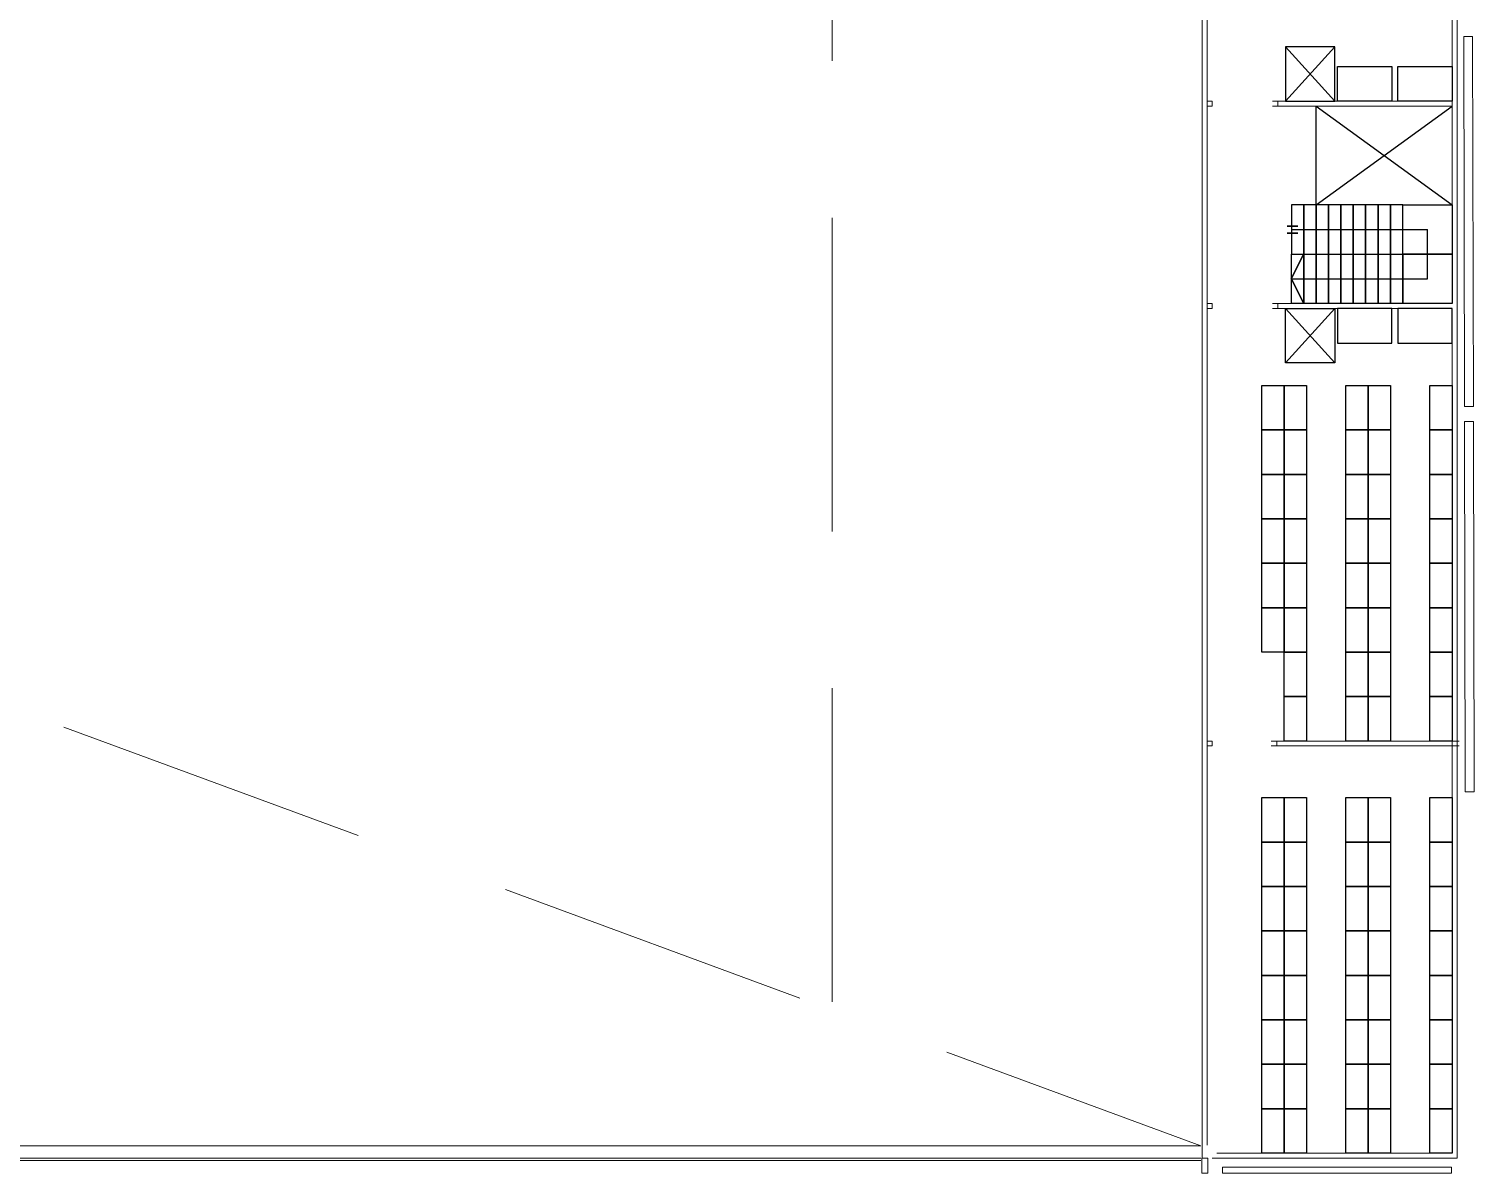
# Model space of a CAD drawing. Header units: millimetres. Extents: x 38 to 157, y 84 to 150.
# Drawn here: x 128.15 to 157.4, y 111.42 to 134.59 of the extents above; entities that cross this region are included whole.
import ezdxf

# ---------------------------------------------------------------- set-up
doc = ezdxf.new("R2010")
doc.units = ezdxf.units.MM
doc.linetypes.add('HIDDEN', pattern=[9.525, 6.35, -3.175])
for name, color, linetype, lineweight in [('IRI-OCASA-Layout R 9$0$OCA-Paneles TERMICO', 252, 'Continuous', 15), ('OCASA_TODAS_r08$0$CERRAMIENTO CHAPA', 252, 'Continuous', 20), ('OCASA_TODAS_r08$0$LINEA_DE_PROYECCION', 252, 'HIDDEN', 15), ('OCASA_TODAS_r08$0$MURO BLOQUE CEMENTO 12', 252, 'Continuous', 20), ('OCASA_TODAS_r08$0$MURO BLOQUE CEMENTO 18', 252, 'Continuous', 20)]:
    doc.layers.add(name, color=color, linetype=linetype, lineweight=lineweight)
for name, color, linetype in [('IRI-OCASA-Layout R 9$0$OCA_ESCALERAS LIVIANAS', 252, 'Continuous'), ('IRI-OCASA-Layout R 9$0$OCA_EST-Bandeja', 252, 'Continuous'), ('IRI-OCASA-Layout R 9$0$OCA_Mobiliario', 252, 'Continuous')]:
    doc.layers.add(name, color=color, linetype=linetype)

# ---------------------------------------------------------------- blocks, each defined once
blk = doc.blocks.new('IRI-OCASA-Layout R 9$0$OCA_PALLET')
for p, q in [((414.447193, 97.067423), (415.447193, 95.967423)), ((415.447193, 97.067423), (414.447193, 95.967423))]:
    blk.add_line(p, q)
blk.add_lwpolyline([(414.447193, 97.067423), (415.447193, 97.067423), (415.447193, 95.967423), (414.447193, 95.967423)], close=True)

msp = doc.modelspace()

# ---------------------------------------------------------------- linework, layer by layer
at = {"layer": 'IRI-OCASA-Layout R 9$0$OCA-Paneles TERMICO'}
for p, q in [((151.899391, 111.720863, -0.000016), (151.899391, 148.168122, -0.000016)), ((151.899391, 111.720863, -0.000016), (151.899391, 148.168122, -0.000016)), ((151.999391, 111.983218, -0.000016), (151.999391, 148.068122, -0.000016)), ((156.9584, 129.026438, -0.000016), (156.9584, 148.168122, -0.000016)), ((157.057828, 111.717732, -0.000016), (157.057828, 148.164991, -0.000016)), ((157.0584, 111.720863, -0.000016), (157.0584, 148.168122, -0.000016)), ((151.999391, 133.126438, -0.000016), (152.099391, 133.126438, -0.000016)), ((152.099391, 133.026438, -0.000016), (152.099391, 133.126438, -0.000016)), ((156.9584, 133.126438, -0.000016), (153.323698, 133.126438, -0.000016)), ((153.432227, 133.026438, -0.000016), (153.432227, 133.126438, -0.000016)), ((151.999391, 133.026438, -0.000016), (152.099391, 133.026438, -0.000016)), ((156.9584, 133.026438, -0.000016), (153.323698, 133.026438, -0.000016)), ((151.999391, 129.026438, -0.000016), (152.099391, 129.026438, -0.000016)), ((152.099391, 129.026438, -0.000016), (152.099391, 128.926438, -0.000016)), ((153.323698, 129.026438, -0.000016), (156.9584, 129.026438, -0.000016)), ((153.432227, 129.026438, -0.000016), (153.432227, 128.926438, -0.000016)), ((151.999391, 128.926438, -0.000016), (152.099391, 128.926438, -0.000016)), ((153.323698, 128.926438, -0.000016), (156.9584, 128.926438, -0.000016)), ((156.9584, 111.820863, -0.000016), (156.9584, 128.926438, -0.000016)), ((151.999391, 120.167352, -0.000016), (152.099391, 120.167352, -0.000016)), ((151.999391, 120.067352, -0.000016), (152.099391, 120.067352, -0.000016)), ((152.099391, 120.167352, -0.000016), (152.099391, 120.067352, -0.000016)), ((153.298711, 120.167352, -0.000016), (157.102621, 120.167352, -0.000016)), ((153.298711, 120.067352, -0.000016), (157.102814, 120.067352, -0.000016)), ((153.407239, 120.167352, -0.000016), (153.407239, 120.067352, -0.000016)), ((156.9584, 120.064842, -0.000016), (156.9584, 120.067352, -0.000016)), ((156.9584, 111.820863, -0.000016), (152.198711, 111.820863, -0.000016)), ((157.057828, 111.717732, -0.000016), (152.098138, 111.717732, -0.000016)), ((157.0584, 111.720863, -0.000016), (152.098711, 111.720863, -0.000016)), ((156.957828, 111.715221, -0.000016), (156.957828, 111.717732, -0.000016)), ((156.9584, 111.718352, -0.000016), (156.9584, 111.720863, -0.000016))]:
    msp.add_line(p, q, dxfattribs=at)
at = {"layer": 'IRI-OCASA-Layout R 9$0$OCA_ESCALERAS LIVIANAS'}
for p, q in [((154.2084, 131.026438, -0.000016), (154.2084, 133.026438, -0.000016)), ((154.2084, 131.026438, -0.000016), (156.9584, 133.026438, -0.000016)), ((154.2084, 133.026438, -0.000016), (156.9584, 131.026438, -0.000016)), ((153.620357, 130.599089, -0.000016), (153.835171, 130.599089, -0.000016)), ((153.620357, 130.593411, -0.000016), (153.835171, 130.593411, -0.000016)), ((156.458404, 129.526443, -0.000016), (156.458397, 130.526433, -0.000016)), ((153.620357, 130.459465, -0.000016), (153.835171, 130.459465, -0.000016)), ((153.620357, 130.453787, -0.000016), (153.835171, 130.453787, -0.000016)), ((153.701995, 129.526438, -0.000016), (153.951995, 130.026438, -0.000016)), ((153.7084, 129.526438, -0.000016), (153.9584, 130.026438, -0.000016)), ((153.701995, 129.526438, -0.000016), (153.951995, 129.026438, -0.000016)), ((153.7084, 129.526438, -0.000016), (156.458404, 129.526431, -0.000016)), ((153.7084, 129.526438, -0.000016), (153.9584, 129.026438, -0.000016))]:
    msp.add_line(p, q, dxfattribs=at)
at = {"layer": 'IRI-OCASA-Layout R 9$0$OCA_ESCALERAS LIVIANAS', "elevation": -0.000016}
for points in [[(153.9584, 130.026438), (153.9584, 131.026438), (153.7084, 131.026438), (153.7084, 130.026438), (153.9584, 130.026438)], [(154.2084, 130.026438), (154.2084, 131.026438), (153.9584, 131.026438), (153.9584, 130.026438), (154.2084, 130.026438)], [(154.4584, 130.026438), (154.4584, 131.026438), (154.2084, 131.026438), (154.2084, 130.026438), (154.4584, 130.026438)], [(154.7084, 130.026438), (154.7084, 131.026438), (154.4584, 131.026438), (154.4584, 130.026438), (154.7084, 130.026438)], [(154.9584, 130.026438), (154.9584, 131.026438), (154.7084, 131.026438), (154.7084, 130.026438), (154.9584, 130.026438)], [(155.2084, 130.026438), (155.2084, 131.026438), (154.9584, 131.026438), (154.9584, 130.026438), (155.2084, 130.026438)], [(155.4584, 130.026438), (155.4584, 131.026438), (155.2084, 131.026438), (155.2084, 130.026438), (155.4584, 130.026438)], [(155.7084, 130.026438), (155.7084, 131.026438), (155.4584, 131.026438), (155.4584, 130.026438), (155.7084, 130.026438)], [(155.9584, 130.026438), (155.9584, 131.026438), (155.7084, 131.026438), (155.7084, 130.026438), (155.9584, 130.026438)], [(155.9584, 130.026438), (155.9584, 131.026438), (156.9584, 131.026438), (156.9584, 130.026438), (155.9584, 130.026438)], [(153.7084, 130.526438), (153.7084, 130.526438), (153.7084, 130.526438), (153.7084, 130.526438), (156.458397, 130.526433)], [(153.7084, 129.026438), (153.7084, 130.026438), (153.9584, 130.026438), (153.9584, 129.026438), (153.7084, 129.026438)], [(153.9584, 129.026438), (153.9584, 130.026438), (154.2084, 130.026438), (154.2084, 129.026438), (153.9584, 129.026438)], [(154.2084, 129.026438), (154.2084, 130.026438), (154.4584, 130.026438), (154.4584, 129.026438), (154.2084, 129.026438)], [(154.4584, 129.026438), (154.4584, 130.026438), (154.7084, 130.026438), (154.7084, 129.026438), (154.4584, 129.026438)], [(154.7084, 129.026438), (154.7084, 130.026438), (154.9584, 130.026438), (154.9584, 129.026438), (154.7084, 129.026438)], [(154.9584, 129.026438), (154.9584, 130.026438), (155.2084, 130.026438), (155.2084, 129.026438), (154.9584, 129.026438)], [(155.2084, 129.026438), (155.2084, 130.026438), (155.4584, 130.026438), (155.4584, 129.026438), (155.2084, 129.026438)], [(155.4584, 129.026438), (155.4584, 130.026438), (155.7084, 130.026438), (155.7084, 129.026438), (155.4584, 129.026438)], [(155.7084, 129.026438), (155.7084, 130.026438), (155.9584, 130.026438), (155.9584, 129.026438), (155.7084, 129.026438)], [(155.9584, 129.026438), (155.9584, 130.026438), (156.9584, 130.026438), (156.9584, 129.026438), (155.9584, 129.026438)]]:
    msp.add_lwpolyline(points, dxfattribs=at)
at = {"layer": 'IRI-OCASA-Layout R 9$0$OCA_EST-Bandeja', "elevation": -0.000016}
for points in [[(154.636614, 133.826438), (155.736614, 133.826438), (155.736614, 133.126438), (154.636614, 133.126438), (154.636614, 133.826438)], [(155.8584, 133.826438), (156.9584, 133.826438), (156.9584, 133.126438), (155.8584, 133.126438), (155.8584, 133.826438)], [(154.636614, 128.226438), (155.736614, 128.226438), (155.736614, 128.926438), (154.636614, 128.926438), (154.636614, 128.226438)], [(155.8584, 128.226438), (156.9584, 128.226438), (156.9584, 128.926438), (155.8584, 128.926438), (155.8584, 128.226438)], [(153.1084, 126.467352), (153.1084, 127.367352), (153.5584, 127.367352), (153.5584, 126.467352), (153.1084, 126.467352)], [(153.5584, 126.467352), (153.5584, 127.367352), (154.0084, 127.367352), (154.0084, 126.467352), (153.5584, 126.467352)], [(154.8084, 126.467352), (154.8084, 127.367352), (155.2584, 127.367352), (155.2584, 126.467352), (154.8084, 126.467352)], [(155.2584, 126.467352), (155.2584, 127.367352), (155.7084, 127.367352), (155.7084, 126.467352), (155.2584, 126.467352)], [(156.5084, 126.467352), (156.5084, 127.367352), (156.9584, 127.367352), (156.9584, 126.467352), (156.5084, 126.467352)], [(153.1084, 125.567352), (153.1084, 126.467352), (153.5584, 126.467352), (153.5584, 125.567352), (153.1084, 125.567352)], [(153.5584, 125.567352), (153.5584, 126.467352), (154.0084, 126.467352), (154.0084, 125.567352), (153.5584, 125.567352)], [(154.8084, 125.567352), (154.8084, 126.467352), (155.2584, 126.467352), (155.2584, 125.567352), (154.8084, 125.567352)], [(155.2584, 125.567352), (155.2584, 126.467352), (155.7084, 126.467352), (155.7084, 125.567352), (155.2584, 125.567352)], [(156.5084, 125.567352), (156.5084, 126.467352), (156.9584, 126.467352), (156.9584, 125.567352), (156.5084, 125.567352)], [(153.1084, 124.667352), (153.1084, 125.567352), (153.5584, 125.567352), (153.5584, 124.667352), (153.1084, 124.667352)], [(153.5584, 124.667352), (153.5584, 125.567352), (154.0084, 125.567352), (154.0084, 124.667352), (153.5584, 124.667352)], [(154.8084, 124.667352), (154.8084, 125.567352), (155.2584, 125.567352), (155.2584, 124.667352), (154.8084, 124.667352)], [(155.2584, 124.667352), (155.2584, 125.567352), (155.7084, 125.567352), (155.7084, 124.667352), (155.2584, 124.667352)], [(156.5084, 124.667352), (156.5084, 125.567352), (156.9584, 125.567352), (156.9584, 124.667352), (156.5084, 124.667352)], [(153.1084, 123.767352), (153.1084, 124.667352), (153.5584, 124.667352), (153.5584, 123.767352), (153.1084, 123.767352)], [(153.5584, 123.767352), (153.5584, 124.667352), (154.0084, 124.667352), (154.0084, 123.767352), (153.5584, 123.767352)], [(154.8084, 123.767352), (154.8084, 124.667352), (155.2584, 124.667352), (155.2584, 123.767352), (154.8084, 123.767352)], [(155.2584, 123.767352), (155.2584, 124.667352), (155.7084, 124.667352), (155.7084, 123.767352), (155.2584, 123.767352)], [(156.5084, 123.767352), (156.5084, 124.667352), (156.9584, 124.667352), (156.9584, 123.767352), (156.5084, 123.767352)], [(153.1084, 122.867352), (153.1084, 123.767352), (153.5584, 123.767352), (153.5584, 122.867352), (153.1084, 122.867352)], [(153.5584, 122.867352), (153.5584, 123.767352), (154.0084, 123.767352), (154.0084, 122.867352), (153.5584, 122.867352)], [(154.8084, 122.867352), (154.8084, 123.767352), (155.2584, 123.767352), (155.2584, 122.867352), (154.8084, 122.867352)], [(155.2584, 122.867352), (155.2584, 123.767352), (155.7084, 123.767352), (155.7084, 122.867352), (155.2584, 122.867352)], [(156.5084, 122.867352), (156.5084, 123.767352), (156.9584, 123.767352), (156.9584, 122.867352), (156.5084, 122.867352)], [(153.1084, 121.967352), (153.1084, 122.867352), (153.5584, 122.867352), (153.5584, 121.967352), (153.1084, 121.967352)], [(153.5584, 121.967352), (153.5584, 122.867352), (154.0084, 122.867352), (154.0084, 121.967352), (153.5584, 121.967352)], [(154.8084, 121.967352), (154.8084, 122.867352), (155.2584, 122.867352), (155.2584, 121.967352), (154.8084, 121.967352)], [(155.2584, 121.967352), (155.2584, 122.867352), (155.7084, 122.867352), (155.7084, 121.967352), (155.2584, 121.967352)], [(156.5084, 121.967352), (156.5084, 122.867352), (156.9584, 122.867352), (156.9584, 121.967352), (156.5084, 121.967352)], [(153.5584, 121.067352), (153.5584, 121.967352), (154.0084, 121.967352), (154.0084, 121.067352), (153.5584, 121.067352)], [(154.8084, 121.067352), (154.8084, 121.967352), (155.2584, 121.967352), (155.2584, 121.067352), (154.8084, 121.067352)], [(155.2584, 121.067352), (155.2584, 121.967352), (155.7084, 121.967352), (155.7084, 121.067352), (155.2584, 121.067352)], [(156.5084, 121.067352), (156.5084, 121.967352), (156.9584, 121.967352), (156.9584, 121.067352), (156.5084, 121.067352)], [(153.5584, 120.167352), (153.5584, 121.067352), (154.0084, 121.067352), (154.0084, 120.167352), (153.5584, 120.167352)], [(154.8084, 120.167352), (154.8084, 121.067352), (155.2584, 121.067352), (155.2584, 120.167352), (154.8084, 120.167352)], [(155.2584, 120.167352), (155.2584, 121.067352), (155.7084, 121.067352), (155.7084, 120.167352), (155.2584, 120.167352)], [(156.5084, 120.167352), (156.5084, 121.067352), (156.9584, 121.067352), (156.9584, 120.167352), (156.5084, 120.167352)], [(153.1084, 118.120863), (153.1084, 119.020863), (153.5584, 119.020863), (153.5584, 118.120863), (153.1084, 118.120863)], [(153.5584, 118.120863), (153.5584, 119.020863), (154.0084, 119.020863), (154.0084, 118.120863), (153.5584, 118.120863)], [(154.8084, 118.120863), (154.8084, 119.020863), (155.2584, 119.020863), (155.2584, 118.120863), (154.8084, 118.120863)], [(155.2584, 118.120863), (155.2584, 119.020863), (155.7084, 119.020863), (155.7084, 118.120863), (155.2584, 118.120863)], [(156.5084, 118.120863), (156.5084, 119.020863), (156.9584, 119.020863), (156.9584, 118.120863), (156.5084, 118.120863)], [(153.1084, 117.220863), (153.1084, 118.120863), (153.5584, 118.120863), (153.5584, 117.220863), (153.1084, 117.220863)], [(153.5584, 117.220863), (153.5584, 118.120863), (154.0084, 118.120863), (154.0084, 117.220863), (153.5584, 117.220863)], [(154.8084, 117.220863), (154.8084, 118.120863), (155.2584, 118.120863), (155.2584, 117.220863), (154.8084, 117.220863)], [(155.2584, 117.220863), (155.2584, 118.120863), (155.7084, 118.120863), (155.7084, 117.220863), (155.2584, 117.220863)], [(156.5084, 117.220863), (156.5084, 118.120863), (156.9584, 118.120863), (156.9584, 117.220863), (156.5084, 117.220863)], [(153.1084, 116.320863), (153.1084, 117.220863), (153.5584, 117.220863), (153.5584, 116.320863), (153.1084, 116.320863)], [(153.5584, 116.320863), (153.5584, 117.220863), (154.0084, 117.220863), (154.0084, 116.320863), (153.5584, 116.320863)], [(154.8084, 116.320863), (154.8084, 117.220863), (155.2584, 117.220863), (155.2584, 116.320863), (154.8084, 116.320863)], [(155.2584, 116.320863), (155.2584, 117.220863), (155.7084, 117.220863), (155.7084, 116.320863), (155.2584, 116.320863)], [(156.5084, 116.320863), (156.5084, 117.220863), (156.9584, 117.220863), (156.9584, 116.320863), (156.5084, 116.320863)], [(153.1084, 115.420863), (153.1084, 116.320863), (153.5584, 116.320863), (153.5584, 115.420863), (153.1084, 115.420863)], [(153.5584, 115.420863), (153.5584, 116.320863), (154.0084, 116.320863), (154.0084, 115.420863), (153.5584, 115.420863)], [(154.8084, 115.420863), (154.8084, 116.320863), (155.2584, 116.320863), (155.2584, 115.420863), (154.8084, 115.420863)], [(155.2584, 115.420863), (155.2584, 116.320863), (155.7084, 116.320863), (155.7084, 115.420863), (155.2584, 115.420863)], [(156.5084, 115.420863), (156.5084, 116.320863), (156.9584, 116.320863), (156.9584, 115.420863), (156.5084, 115.420863)], [(153.1084, 114.520863), (153.1084, 115.420863), (153.5584, 115.420863), (153.5584, 114.520863), (153.1084, 114.520863)], [(153.5584, 114.520863), (153.5584, 115.420863), (154.0084, 115.420863), (154.0084, 114.520863), (153.5584, 114.520863)], [(154.8084, 114.520863), (154.8084, 115.420863), (155.2584, 115.420863), (155.2584, 114.520863), (154.8084, 114.520863)], [(155.2584, 114.520863), (155.2584, 115.420863), (155.7084, 115.420863), (155.7084, 114.520863), (155.2584, 114.520863)], [(156.5084, 114.520863), (156.5084, 115.420863), (156.9584, 115.420863), (156.9584, 114.520863), (156.5084, 114.520863)], [(153.1084, 113.620863), (153.1084, 114.520863), (153.5584, 114.520863), (153.5584, 113.620863), (153.1084, 113.620863)], [(153.5584, 113.620863), (153.5584, 114.520863), (154.0084, 114.520863), (154.0084, 113.620863), (153.5584, 113.620863)], [(154.8084, 113.620863), (154.8084, 114.520863), (155.2584, 114.520863), (155.2584, 113.620863), (154.8084, 113.620863)], [(155.2584, 113.620863), (155.2584, 114.520863), (155.7084, 114.520863), (155.7084, 113.620863), (155.2584, 113.620863)], [(156.5084, 113.620863), (156.5084, 114.520863), (156.9584, 114.520863), (156.9584, 113.620863), (156.5084, 113.620863)], [(153.1084, 112.720863), (153.1084, 113.620863), (153.5584, 113.620863), (153.5584, 112.720863), (153.1084, 112.720863)], [(153.5584, 112.720863), (153.5584, 113.620863), (154.0084, 113.620863), (154.0084, 112.720863), (153.5584, 112.720863)], [(154.8084, 112.720863), (154.8084, 113.620863), (155.2584, 113.620863), (155.2584, 112.720863), (154.8084, 112.720863)], [(155.2584, 112.720863), (155.2584, 113.620863), (155.7084, 113.620863), (155.7084, 112.720863), (155.2584, 112.720863)], [(156.5084, 112.720863), (156.5084, 113.620863), (156.9584, 113.620863), (156.9584, 112.720863), (156.5084, 112.720863)], [(153.1084, 111.820863), (153.1084, 112.720863), (153.5584, 112.720863), (153.5584, 111.820863), (153.1084, 111.820863)], [(153.5584, 111.820863), (153.5584, 112.720863), (154.0084, 112.720863), (154.0084, 111.820863), (153.5584, 111.820863)], [(154.8084, 111.820863), (154.8084, 112.720863), (155.2584, 112.720863), (155.2584, 111.820863), (154.8084, 111.820863)], [(155.2584, 111.820863), (155.2584, 112.720863), (155.7084, 112.720863), (155.7084, 111.820863), (155.2584, 111.820863)], [(156.5084, 111.820863), (156.5084, 112.720863), (156.9584, 112.720863), (156.9584, 111.820863), (156.5084, 111.820863)]]:
    msp.add_lwpolyline(points, dxfattribs=at)
at = {"layer": 'OCASA_TODAS_r08$0$CERRAMIENTO CHAPA'}
for points in [[(112.381133, 111.97003), (151.873201, 111.970037)], [(112.456017, 111.719915), (151.873201, 111.719915)], [(112.466155, 111.669915), (151.873201, 111.669915)]]:
    msp.add_lwpolyline(points, dxfattribs=at)
at = {"layer": 'OCASA_TODAS_r08$0$LINEA_DE_PROYECCION'}
for p, q in [((48.419479, 150.090784), (151.873201, 111.970037)), ((144.406297, 149.813042), (144.406297, 112.023171))]:
    msp.add_line(p, q, dxfattribs=at)
at = {"layer": 'OCASA_TODAS_r08$0$MURO BLOQUE CEMENTO 12'}
msp.add_lwpolyline([(152.013201, 111.41787), (151.893201, 111.41787), (151.893201, 111.721114), (152.013201, 111.721114)], close=True, dxfattribs=at)
msp.add_lwpolyline([(152.313201, 111.41787), (156.948536, 111.41787), (156.948536, 111.53787), (152.313201, 111.53787), (152.313201, 111.41787)], dxfattribs=at)
at = {"layer": 'OCASA_TODAS_r08$0$MURO BLOQUE CEMENTO 18'}
for points in [[(157.374078, 134.436742), (157.194078, 134.436742), (157.208521, 126.939251), (157.388521, 126.939251)], [(157.389104, 126.636741), (157.209104, 126.636741), (157.223549, 119.137996), (157.403549, 119.137996)]]:
    msp.add_lwpolyline(points, close=True, dxfattribs=at)

# ---------------------------------------------------------------- block references
at = {"layer": 'IRI-OCASA-Layout R 9$0$OCA_Mobiliario', "xscale": -1}
msp.add_blockref('IRI-OCASA-Layout R 9$0$OCA_PALLET', (569.03157, 37.159015, -0.000016), dxfattribs=at)
at = {"layer": 'IRI-OCASA-Layout R 9$0$OCA_Mobiliario', "rotation": 180}
msp.add_blockref('IRI-OCASA-Layout R 9$0$OCA_PALLET', (569.03157, 224.893861, -0.000016), dxfattribs=at)

doc.saveas('drawing.dxf')
